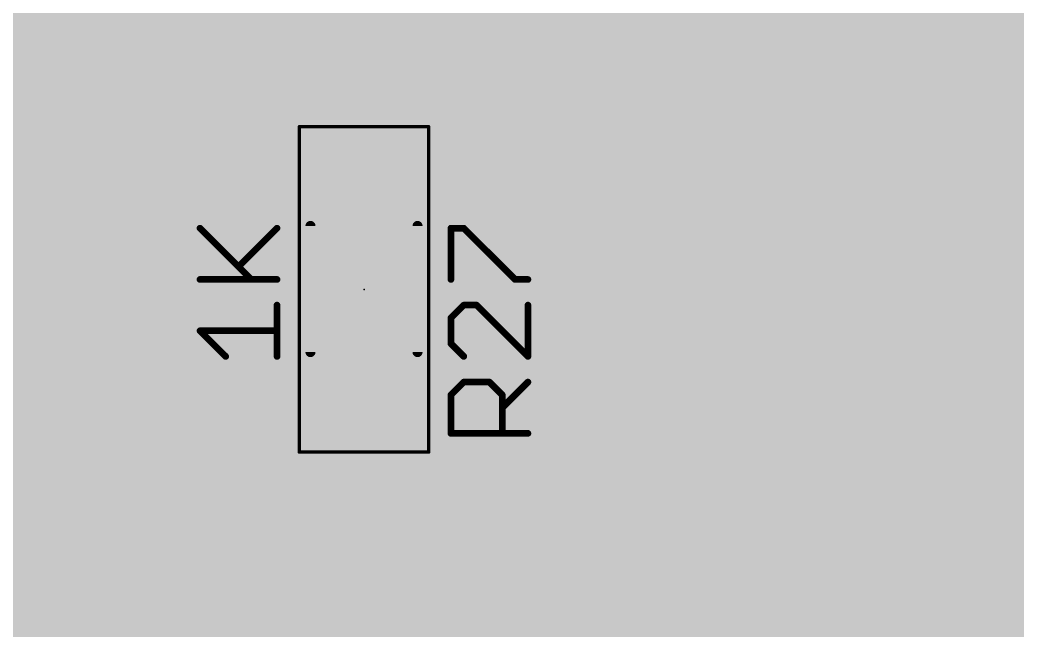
# Model space of a CAD drawing. Extents: x 0 to 10.8, y 0 to 6.1.
# Drawn here: x 2.374 to 2.97, y 0.61 to 0.975 of the extents above; entities that cross this region are included whole.
import ezdxf

# ---------------------------------------------------------------- set-up
doc = ezdxf.new("R2010")
doc.units = 0
for name, color, linetype in [('1', 22, 'CONTINUOUS'), ('16', 175, 'CONTINUOUS'), ('21', 253, 'CONTINUOUS'), ('23', 7, 'CONTINUOUS'), ('25', 253, 'CONTINUOUS'), ('27', 253, 'CONTINUOUS'), ('29', 253, 'CONTINUOUS'), ('31', 253, 'CONTINUOUS'), ('35', 253, 'CONTINUOUS'), ('39', 22, 'CONTINUOUS'), ('51', 253, 'CONTINUOUS')]:
    doc.layers.add(name, color=color, linetype=linetype)

# ---------------------------------------------------------------- blocks, each defined once
blk = doc.blocks.new('RECT')
blk.add_solid([(-0.5, -0.5), (0.5, -0.5), (-0.5, 0.5), (0.5, 0.5)])

msp = doc.modelspace()

# ---------------------------------------------------------------- linework, layer by layer
at = {"layer": '1'}
for points, const_width in [([(2.956, 1.128843), (2.956, 0.531382)], 0.016), ([(2.58, 0.87), (2.58, 1.035)], 0.01), ([(2.559, 0.989598), (2.559, 0.917028)], 0.016), ([(2.600996, 0.917028), (2.600996, 0.989598)], 0.016), ([(1.855996, 0.976), (2.559, 0.976)], 0.016), ([(2.600996, 0.976), (2.956, 0.976)], 0.016), ([(1.855996, 0.96), (2.559, 0.96)], 0.016), ([(2.600996, 0.96), (2.956, 0.96)], 0.016), ([(1.855996, 0.944), (2.559, 0.944)], 0.016), ([(2.600996, 0.944), (2.956, 0.944)], 0.016), ([(1.855996, 0.928), (2.559, 0.928)], 0.016), ([(2.600996, 0.928), (2.956, 0.928)], 0.016), ([(2.537346, 0.917028), (2.527976, 0.907657)], 0.016), ([(2.559, 0.917028), (2.537346, 0.917028)], 0.016), ([(2.621587, 0.917028), (2.600996, 0.917028)], 0.016), ([(2.630957, 0.907657), (2.621587, 0.917028)], 0.016), ([(1.855996, 0.912), (2.532319, 0.912)], 0.016), ([(2.626614, 0.912), (2.956, 0.912)], 0.016), ([(2.527976, 0.907657), (2.527976, 0.875996)], 0.016), ([(2.630957, 0.831409), (2.630957, 0.907657)], 0.016), ([(1.855996, 0.896), (2.527976, 0.896)], 0.016), ([(2.630957, 0.896), (2.956, 0.896)], 0.016), ([(1.855996, 0.88), (2.527976, 0.88)], 0.016), ([(2.527976, 0.875996), (2.176299, 0.875996)], 0.016), ([(2.630957, 0.88), (2.956, 0.88)], 0.016), ([(2.575, 0.865), (2.579469, 0.869535)], 0.01), ([(2.579469, 0.869535), (2.58, 0.87)], 0.01), ([(2.630957, 0.864), (2.956, 0.864)], 0.016), ([(2.575, 0.855), (2.575, 0.865)], 0.01), ([(2.185, 0.855), (2.575, 0.855)], 0.01), ([(2.630957, 0.848), (2.956, 0.848)], 0.016), ([(2.193697, 0.834), (2.527976, 0.834)], 0.016), ([(2.527976, 0.834), (2.527976, 0.831409)], 0.016), ([(2.191693, 0.832), (2.527976, 0.832)], 0.016), ([(2.527976, 0.831409), (2.537346, 0.822039)], 0.016), ([(2.621587, 0.822039), (2.630957, 0.831409)], 0.016), ([(2.630957, 0.832), (2.956, 0.832)], 0.016), ([(2.537346, 0.822039), (2.621587, 0.822039)], 0.016), ([(2.175693, 0.816), (2.956, 0.816)], 0.016), ([(2.532921, 0.803465), (2.529571, 0.800114)], 0.016), ([(2.537028, 0.805831), (2.532921, 0.803465)], 0.016), ([(2.541602, 0.807059), (2.537028, 0.805831)], 0.016), ([(2.571713, 0.807059), (2.541602, 0.807059)], 0.016), ([(2.571713, 0.765339), (2.571713, 0.807059)], 0.016), ([(2.617331, 0.807059), (2.587217, 0.807059)], 0.016), ([(2.587217, 0.807059), (2.587217, 0.765339)], 0.016), ([(2.621906, 0.805831), (2.617331, 0.807059)], 0.016), ([(2.626012, 0.803465), (2.621906, 0.805831)], 0.016), ([(2.629362, 0.800114), (2.626012, 0.803465)], 0.016), ([(2.159693, 0.8), (2.529508, 0.8)], 0.016), ([(2.529571, 0.800114), (2.527205, 0.796008)], 0.016), ([(2.571713, 0.8), (2.587217, 0.8)], 0.016), ([(2.631728, 0.796008), (2.629362, 0.800114)], 0.016), ([(2.629429, 0.8), (2.956, 0.8)], 0.016), ([(2.527205, 0.796008), (2.525976, 0.791433)], 0.016), ([(2.525976, 0.791433), (2.525976, 0.765315)], 0.016), ([(2.632957, 0.791433), (2.631728, 0.796008)], 0.016), ([(2.632957, 0.765315), (2.632957, 0.791433)], 0.016), ([(2.143693, 0.784), (2.525976, 0.784)], 0.016), ([(2.571713, 0.784), (2.587217, 0.784)], 0.016), ([(2.632957, 0.784), (2.956, 0.784)], 0.016), ([(2.127693, 0.768), (2.525976, 0.768)], 0.016), ([(2.571713, 0.768), (2.587217, 0.768)], 0.016), ([(2.632957, 0.768), (2.956, 0.768)], 0.016), ([(2.525976, 0.765315), (2.571693, 0.765315)], 0.016), ([(2.571693, 0.765315), (2.571693, 0.749811)], 0.016), ([(2.587217, 0.765339), (2.571713, 0.765339)], 0.016), ([(2.58724, 0.749811), (2.58724, 0.765315)], 0.016), ([(2.58724, 0.765315), (2.632957, 0.765315)], 0.016), ([(2.111693, 0.752), (2.571693, 0.752)], 0.016), ([(2.571693, 0.749811), (2.525976, 0.749811)], 0.016), ([(2.525976, 0.749811), (2.525976, 0.723697)], 0.016), ([(2.571713, 0.708071), (2.571713, 0.749791)], 0.016), ([(2.571713, 0.749791), (2.587217, 0.749791)], 0.016), ([(2.587217, 0.749791), (2.587217, 0.708071)], 0.016), ([(2.58724, 0.752), (2.956, 0.752)], 0.016), ([(2.632957, 0.749811), (2.58724, 0.749811)], 0.016), ([(2.632957, 0.723697), (2.632957, 0.749811)], 0.016), ([(2.095693, 0.736), (2.525976, 0.736)], 0.016), ([(2.571713, 0.736), (2.587217, 0.736)], 0.016), ([(2.632957, 0.736), (2.956, 0.736)], 0.016), ([(2.104693, 0.72), (2.526969, 0.72)], 0.016), ([(2.525976, 0.723697), (2.527205, 0.719122)], 0.016), ([(2.571713, 0.72), (2.587217, 0.72)], 0.016), ([(2.631728, 0.719122), (2.632957, 0.723697)], 0.016), ([(2.631961, 0.72), (2.956, 0.72)], 0.016), ([(2.527205, 0.719122), (2.529571, 0.715016)], 0.016), ([(2.529571, 0.715016), (2.532921, 0.711665)], 0.016), ([(2.626012, 0.711665), (2.629362, 0.715016)], 0.016), ([(2.629362, 0.715016), (2.631728, 0.719122)], 0.016), ([(2.532921, 0.711665), (2.537028, 0.709299)], 0.016), ([(2.537028, 0.709299), (2.541602, 0.708071)], 0.016), ([(2.541602, 0.708071), (2.571713, 0.708071)], 0.016), ([(2.587217, 0.708071), (2.617331, 0.708071)], 0.016), ([(2.617331, 0.708071), (2.621906, 0.709299)], 0.016), ([(2.621906, 0.709299), (2.626012, 0.711665)], 0.016), ([(2.23674, 0.704), (2.956, 0.704)], 0.016), ([(2.247437, 0.688), (2.956, 0.688)], 0.016), ([(2.204937, 0.672), (2.956, 0.672)], 0.016), ([(2.248579, 0.656), (2.956, 0.656)], 0.016), ([(2.240043, 0.64), (2.956, 0.64)], 0.016), ([(2.215083, 0.624), (2.956, 0.624)], 0.016), ([(1.303799, 0.608), (2.956, 0.608)], 0.016)]:
    msp.add_lwpolyline(points, dxfattribs=dict(at, const_width=const_width))
for points, const_width in [([(2.559, 0.972, 1), (2.559, 0.98)], 0.008), ([(2.600996, 0.98, 1), (2.600996, 0.972)], 0.008), ([(2.956, 0.972, 1), (2.956, 0.98)], 0.008), ([(2.559, 0.956, 1), (2.559, 0.964)], 0.008), ([(2.600996, 0.964, 1), (2.600996, 0.956)], 0.008), ([(2.956, 0.956, 1), (2.956, 0.964)], 0.008), ([(2.559, 0.94, 1), (2.559, 0.948)], 0.008), ([(2.600996, 0.948, 1), (2.600996, 0.94)], 0.008), ([(2.956, 0.94, 1), (2.956, 0.948)], 0.008), ([(2.559, 0.924, 1), (2.559, 0.932)], 0.008), ([(2.600996, 0.932, 1), (2.600996, 0.924)], 0.008), ([(2.956, 0.924, 1), (2.956, 0.932)], 0.008), ([(2.537346, 0.921028, 1), (2.537346, 0.913028)], 0.008), ([(2.540175, 0.914199, 1), (2.534518, 0.919856)], 0.008), ([(2.559, 0.913028, 1), (2.559, 0.921028)], 0.008), ([(2.600996, 0.921028, 1), (2.600996, 0.913028)], 0.008), ([(2.624415, 0.919856, 1), (2.618758, 0.914199)], 0.008), ([(2.621587, 0.913028, 1), (2.621587, 0.921028)], 0.008), ([(2.532319, 0.908, 1), (2.532319, 0.916)], 0.008), ([(2.555, 0.917028, 1), (2.563, 0.917028)], 0.008), ([(2.596996, 0.917028, 1), (2.604996, 0.917028)], 0.008), ([(2.626614, 0.916, 1), (2.626614, 0.908)], 0.008), ([(2.956, 0.908, 1), (2.956, 0.916)], 0.008), ([(2.531976, 0.907657, 1), (2.523976, 0.907657)], 0.008), ([(2.525148, 0.910486, 1), (2.530805, 0.904829)], 0.008), ([(2.634957, 0.907657, 1), (2.626957, 0.907657)], 0.008), ([(2.628128, 0.904829, 1), (2.633785, 0.910486)], 0.008), ([(2.527976, 0.892, 1), (2.527976, 0.9)], 0.008), ([(2.630957, 0.9, 1), (2.630957, 0.892)], 0.008), ([(2.956, 0.892, 1), (2.956, 0.9)], 0.008), ([(2.527976, 0.876, 1), (2.527976, 0.884)], 0.008), ([(2.527976, 0.871996, 1), (2.527976, 0.879996)], 0.008), ([(2.630957, 0.884, 1), (2.630957, 0.876)], 0.008), ([(2.956, 0.876, 1), (2.956, 0.884)], 0.008), ([(2.523976, 0.875996, 1), (2.531976, 0.875996)], 0.008), ([(2.577823, 0.871418, 1), (2.581114, 0.867653)], 0.005), ([(2.5775, 0.87, 1), (2.5825, 0.87)], 0.005), ([(2.581249, 0.867781, 1), (2.577688, 0.87129)], 0.005), ([(2.581645, 0.868118, 1), (2.578355, 0.871882)], 0.005), ([(2.630957, 0.868, 1), (2.630957, 0.86)], 0.008), ([(2.956, 0.86, 1), (2.956, 0.868)], 0.008), ([(2.5775, 0.865, 1), (2.5725, 0.865)], 0.005), ([(2.573219, 0.866755, 1), (2.576781, 0.863245)], 0.005), ([(2.575, 0.8525, 1), (2.575, 0.8575)], 0.005), ([(2.5725, 0.855, 1), (2.5775, 0.855)], 0.005), ([(2.630957, 0.852, 1), (2.630957, 0.844)], 0.008), ([(2.956, 0.844, 1), (2.956, 0.852)], 0.008), ([(2.531976, 0.834, 1), (2.523976, 0.834)], 0.008), ([(2.527976, 0.83, 1), (2.527976, 0.838)], 0.008), ([(2.530805, 0.834238, 1), (2.525148, 0.828581)], 0.008), ([(2.523976, 0.831409, 1), (2.531976, 0.831409)], 0.008), ([(2.527976, 0.828, 1), (2.527976, 0.836)], 0.008), ([(2.630957, 0.836, 1), (2.630957, 0.828)], 0.008), ([(2.626957, 0.831409, 1), (2.634957, 0.831409)], 0.008), ([(2.633785, 0.828581, 1), (2.628128, 0.834238)], 0.008), ([(2.956, 0.828, 1), (2.956, 0.836)], 0.008), ([(2.537346, 0.826039, 1), (2.537346, 0.818039)], 0.008), ([(2.534518, 0.819211, 1), (2.540175, 0.824868)], 0.008), ([(2.618758, 0.824868, 1), (2.624415, 0.819211)], 0.008), ([(2.621587, 0.818039, 1), (2.621587, 0.826039)], 0.008), ([(2.956, 0.812, 1), (2.956, 0.82)], 0.008), ([(2.530924, 0.80693, 1), (2.534918, 0.799999)], 0.008), ([(2.53575, 0.800636, 1), (2.530093, 0.806293)], 0.008), ([(2.53599, 0.809694, 1), (2.538065, 0.801968)], 0.008), ([(2.539025, 0.802365, 1), (2.53503, 0.809297)], 0.008), ([(2.541602, 0.811059, 1), (2.541602, 0.803059)], 0.008), ([(2.54264, 0.803196, 1), (2.540565, 0.810922)], 0.008), ([(2.575713, 0.807059, 1), (2.567713, 0.807059)], 0.008), ([(2.571713, 0.803059, 1), (2.571713, 0.811059)], 0.008), ([(2.587217, 0.811059, 1), (2.587217, 0.803059)], 0.008), ([(2.591217, 0.807059, 1), (2.583217, 0.807059)], 0.008), ([(2.618368, 0.810922, 1), (2.616293, 0.803196)], 0.008), ([(2.617331, 0.803059, 1), (2.617331, 0.811059)], 0.008), ([(2.623903, 0.809297, 1), (2.619908, 0.802365)], 0.008), ([(2.620868, 0.801968, 1), (2.622943, 0.809694)], 0.008), ([(2.62884, 0.806293, 1), (2.623183, 0.800636)], 0.008), ([(2.624015, 0.799999, 1), (2.628009, 0.80693)], 0.008), ([(2.526742, 0.802943, 1), (2.532399, 0.797286)], 0.008), ([(2.533037, 0.798117, 1), (2.526105, 0.802111)], 0.008), ([(2.529508, 0.796, 1), (2.529508, 0.804)], 0.008), ([(2.571713, 0.804, 1), (2.571713, 0.796)], 0.008), ([(2.587217, 0.796, 1), (2.587217, 0.804)], 0.008), ([(2.632828, 0.802111, 1), (2.625896, 0.798117)], 0.008), ([(2.629429, 0.804, 1), (2.629429, 0.796)], 0.008), ([(2.626534, 0.797286, 1), (2.632191, 0.802943)], 0.008), ([(2.956, 0.796, 1), (2.956, 0.804)], 0.008), ([(2.529976, 0.791433, 1), (2.521976, 0.791433)], 0.008), ([(2.523739, 0.798005, 1), (2.530671, 0.794011)], 0.008), ([(2.531068, 0.794971, 1), (2.523342, 0.797045)], 0.008), ([(2.635592, 0.797045, 1), (2.627865, 0.794971)], 0.008), ([(2.628263, 0.794011, 1), (2.635194, 0.798005)], 0.008), ([(2.636957, 0.791433, 1), (2.628957, 0.791433)], 0.008), ([(2.522113, 0.79247, 1), (2.52984, 0.790396)], 0.008), ([(2.629094, 0.790396, 1), (2.63682, 0.79247)], 0.008), ([(2.525976, 0.78, 1), (2.525976, 0.788)], 0.008), ([(2.571713, 0.788, 1), (2.571713, 0.78)], 0.008), ([(2.587217, 0.78, 1), (2.587217, 0.788)], 0.008), ([(2.632957, 0.788, 1), (2.632957, 0.78)], 0.008), ([(2.956, 0.78, 1), (2.956, 0.788)], 0.008), ([(2.525976, 0.764, 1), (2.525976, 0.772)], 0.008), ([(2.571713, 0.772, 1), (2.571713, 0.764)], 0.008), ([(2.587217, 0.764, 1), (2.587217, 0.772)], 0.008), ([(2.632957, 0.772, 1), (2.632957, 0.764)], 0.008), ([(2.956, 0.764, 1), (2.956, 0.772)], 0.008), ([(2.525976, 0.769315, 1), (2.525976, 0.761315)], 0.008), ([(2.521976, 0.765315, 1), (2.529976, 0.765315)], 0.008), ([(2.575693, 0.765315, 1), (2.567693, 0.765315)], 0.008), ([(2.571713, 0.769339, 1), (2.571713, 0.761339)], 0.008), ([(2.567713, 0.765339, 1), (2.575713, 0.765339)], 0.008), ([(2.571693, 0.761315, 1), (2.571693, 0.769315)], 0.008), ([(2.583217, 0.765339, 1), (2.591217, 0.765339)], 0.008), ([(2.59124, 0.765315, 1), (2.58324, 0.765315)], 0.008), ([(2.58724, 0.769315, 1), (2.58724, 0.761315)], 0.008), ([(2.587217, 0.761339, 1), (2.587217, 0.769339)], 0.008), ([(2.628957, 0.765315, 1), (2.636957, 0.765315)], 0.008), ([(2.632957, 0.761315, 1), (2.632957, 0.769315)], 0.008), ([(2.525976, 0.753811, 1), (2.525976, 0.745811)], 0.008), ([(2.529976, 0.749811, 1), (2.521976, 0.749811)], 0.008), ([(2.575713, 0.749791, 1), (2.567713, 0.749791)], 0.008), ([(2.571713, 0.753791, 1), (2.571713, 0.745791)], 0.008), ([(2.571693, 0.748, 1), (2.571693, 0.756)], 0.008), ([(2.571693, 0.745811, 1), (2.571693, 0.753811)], 0.008), ([(2.591217, 0.749791, 1), (2.583217, 0.749791)], 0.008), ([(2.58724, 0.756, 1), (2.58724, 0.748)], 0.008), ([(2.58724, 0.753811, 1), (2.58724, 0.745811)], 0.008), ([(2.587217, 0.745791, 1), (2.587217, 0.753791)], 0.008), ([(2.636957, 0.749811, 1), (2.628957, 0.749811)], 0.008), ([(2.632957, 0.745811, 1), (2.632957, 0.753811)], 0.008), ([(2.956, 0.748, 1), (2.956, 0.756)], 0.008), ([(2.567693, 0.749811, 1), (2.575693, 0.749811)], 0.008), ([(2.58324, 0.749811, 1), (2.59124, 0.749811)], 0.008), ([(2.525976, 0.732, 1), (2.525976, 0.74)], 0.008), ([(2.571713, 0.74, 1), (2.571713, 0.732)], 0.008), ([(2.587217, 0.732, 1), (2.587217, 0.74)], 0.008), ([(2.632957, 0.74, 1), (2.632957, 0.732)], 0.008), ([(2.956, 0.732, 1), (2.956, 0.74)], 0.008), ([(2.52984, 0.724734, 1), (2.522113, 0.72266)], 0.008), ([(2.521976, 0.723697, 1), (2.529976, 0.723697)], 0.008), ([(2.526969, 0.716, 1), (2.526969, 0.724)], 0.008), ([(2.571713, 0.724, 1), (2.571713, 0.716)], 0.008), ([(2.587217, 0.716, 1), (2.587217, 0.724)], 0.008), ([(2.631961, 0.724, 1), (2.631961, 0.716)], 0.008), ([(2.628957, 0.723697, 1), (2.636957, 0.723697)], 0.008), ([(2.63682, 0.72266, 1), (2.629094, 0.724734)], 0.008), ([(2.956, 0.716, 1), (2.956, 0.724)], 0.008), ([(2.530671, 0.721119, 1), (2.523739, 0.717125)], 0.008), ([(2.523342, 0.718085, 1), (2.531068, 0.720159)], 0.008), ([(2.532399, 0.717844, 1), (2.526742, 0.712187)], 0.008), ([(2.632191, 0.712187, 1), (2.626534, 0.717844)], 0.008), ([(2.627865, 0.720159, 1), (2.635592, 0.718085)], 0.008), ([(2.635194, 0.717125, 1), (2.628263, 0.721119)], 0.008), ([(2.526105, 0.713019, 1), (2.533037, 0.717013)], 0.008), ([(2.534918, 0.715131, 1), (2.530924, 0.7082)], 0.008), ([(2.530093, 0.708837, 1), (2.53575, 0.714494)], 0.008), ([(2.538065, 0.713162, 1), (2.53599, 0.705436)], 0.008), ([(2.53503, 0.705833, 1), (2.539025, 0.712765)], 0.008), ([(2.541602, 0.712071, 1), (2.541602, 0.704071)], 0.008), ([(2.540565, 0.704208, 1), (2.54264, 0.711934)], 0.008), ([(2.571713, 0.704071, 1), (2.571713, 0.712071)], 0.008), ([(2.587217, 0.712071, 1), (2.587217, 0.704071)], 0.008), ([(2.616293, 0.711934, 1), (2.618368, 0.704208)], 0.008), ([(2.617331, 0.704071, 1), (2.617331, 0.712071)], 0.008), ([(2.619908, 0.712765, 1), (2.623903, 0.705833)], 0.008), ([(2.622943, 0.705436, 1), (2.620868, 0.713162)], 0.008), ([(2.623183, 0.714494, 1), (2.62884, 0.708837)], 0.008), ([(2.628009, 0.7082, 1), (2.624015, 0.715131)], 0.008), ([(2.625896, 0.717013, 1), (2.632828, 0.713019)], 0.008), ([(2.567713, 0.708071, 1), (2.575713, 0.708071)], 0.008), ([(2.583217, 0.708071, 1), (2.591217, 0.708071)], 0.008), ([(2.956, 0.7, 1), (2.956, 0.708)], 0.008), ([(2.956, 0.684, 1), (2.956, 0.692)], 0.008), ([(2.956, 0.668, 1), (2.956, 0.676)], 0.008), ([(2.956, 0.652, 1), (2.956, 0.66)], 0.008), ([(2.956, 0.636, 1), (2.956, 0.644)], 0.008), ([(2.956, 0.62, 1), (2.956, 0.628)], 0.008), ([(2.956, 0.604, 1), (2.956, 0.612)], 0.008)]:
    msp.add_lwpolyline(points, format="xyb", dxfattribs=dict(at, const_width=const_width))
at = {"layer": '16', "const_width": 0.016}
for points in [[(1.836154, 0.976), (8.766, 0.976)], [(1.820154, 0.96), (8.766, 0.96)], [(1.804154, 0.944), (8.766, 0.944)], [(1.788154, 0.928), (8.766, 0.928)], [(1.772154, 0.912), (8.766, 0.912)], [(1.756154, 0.896), (8.766, 0.896)], [(1.740154, 0.88), (7.792705, 0.88)], [(1.78411, 0.864), (7.775925, 0.864)], [(1.798039, 0.848), (7.766815, 0.848)], [(1.804035, 0.832), (7.761028, 0.832)], [(1.804035, 0.816), (7.761028, 0.816)], [(1.79822, 0.8), (7.763587, 0.8)], [(1.784555, 0.784), (7.770217, 0.784)], [(1.776315, 0.768), (7.784142, 0.768)], [(2.052693, 0.752), (7.812539, 0.752)], [(2.068693, 0.736), (8.828843, 0.736)], [(2.084693, 0.72), (8.844843, 0.72)], [(2.23674, 0.704), (8.860843, 0.704)], [(2.247437, 0.688), (8.876843, 0.688)], [(2.204937, 0.672), (7.809949, 0.672)], [(2.248579, 0.656), (7.782098, 0.656)], [(2.240043, 0.64), (7.769189, 0.64)], [(2.215083, 0.624), (7.762087, 0.624)], [(1.872693, 0.608), (7.823008, 0.608)]]:
    msp.add_lwpolyline(points, dxfattribs=at)
at = {"layer": '21', "const_width": 0.005}
for points in [[(2.711339, 0.353346), (2.711339, 1.643346)], [(2.455039, 1.62378), (2.455039, 0.32378)]]:
    msp.add_lwpolyline(points, dxfattribs=at)
at = {"layer": '23'}
msp.add_point((2.579469, 0.813551), dxfattribs=at)
at = {"layer": '25', "const_width": 0.004}
for points in [[(2.631433, 0.819508), (2.631433, 0.850197)], [(2.631433, 0.850197), (2.639106, 0.850197)], [(2.639106, 0.850197), (2.669799, 0.819508)], [(2.669799, 0.819508), (2.677469, 0.819508)], [(2.639106, 0.804161), (2.631433, 0.796488)], [(2.64678, 0.804161), (2.639106, 0.804161)], [(2.677469, 0.773472), (2.64678, 0.804161)], [(2.677469, 0.804161), (2.677469, 0.773472)], [(2.631433, 0.796488), (2.631433, 0.781142)], [(2.631433, 0.781142), (2.639106, 0.773472)], [(2.631433, 0.750453), (2.639106, 0.758126)], [(2.639106, 0.758126), (2.654453, 0.758126)], [(2.654453, 0.758126), (2.662126, 0.750453)], [(2.662126, 0.74278), (2.677469, 0.758126)], [(2.631433, 0.727437), (2.631433, 0.750453)], [(2.662126, 0.750453), (2.662126, 0.727437)], [(2.677469, 0.727437), (2.631433, 0.727437)]]:
    msp.add_lwpolyline(points, dxfattribs=at)
at = {"layer": '25', "const_width": 0.002}
for points in [[(2.632433, 0.850197, 1), (2.630433, 0.850197)], [(2.631433, 0.851197, 1), (2.631433, 0.849197)], [(2.639813, 0.850904, 1), (2.638399, 0.84949)], [(2.639106, 0.849197, 1), (2.639106, 0.851197)], [(2.630433, 0.819508, 1), (2.632433, 0.819508)], [(2.669799, 0.820508, 1), (2.669799, 0.818508)], [(2.669092, 0.818801, 1), (2.670506, 0.820215)], [(2.677469, 0.818508, 1), (2.677469, 0.820508)], [(2.639106, 0.805161, 1), (2.639106, 0.803161)], [(2.639813, 0.803454, 1), (2.638399, 0.804869)], [(2.647487, 0.804869, 1), (2.646072, 0.803454)], [(2.64678, 0.803161, 1), (2.64678, 0.805161)], [(2.678469, 0.804161, 1), (2.676469, 0.804161)], [(2.632433, 0.796488, 1), (2.630433, 0.796488)], [(2.630726, 0.797195, 1), (2.63214, 0.795781)], [(2.63214, 0.781849, 1), (2.630726, 0.780434)], [(2.630433, 0.781142, 1), (2.632433, 0.781142)], [(2.638399, 0.772765, 1), (2.639813, 0.77418)], [(2.676761, 0.772765, 1), (2.678176, 0.77418)], [(2.676469, 0.773472, 1), (2.678469, 0.773472)], [(2.639106, 0.759126, 1), (2.639106, 0.757126)], [(2.639813, 0.757419, 1), (2.638399, 0.758833)], [(2.65516, 0.758833, 1), (2.653746, 0.757419)], [(2.654453, 0.757126, 1), (2.654453, 0.759126)], [(2.678176, 0.757419, 1), (2.676761, 0.758833)], [(2.632433, 0.750453, 1), (2.630433, 0.750453)], [(2.630726, 0.75116, 1), (2.63214, 0.749746)], [(2.663126, 0.750453, 1), (2.661126, 0.750453)], [(2.661419, 0.749746, 1), (2.662833, 0.75116)], [(2.661419, 0.743487, 1), (2.662833, 0.742073)], [(2.631433, 0.728437, 1), (2.631433, 0.726437)], [(2.630433, 0.727437, 1), (2.632433, 0.727437)], [(2.661126, 0.727437, 1), (2.663126, 0.727437)], [(2.677469, 0.726437, 1), (2.677469, 0.728437)]]:
    msp.add_lwpolyline(points, format="xyb", dxfattribs=at)
at = {"layer": '27', "const_width": 0.004}
for points in [[(2.512126, 0.819512), (2.481433, 0.850201)], [(2.504453, 0.827181), (2.527469, 0.850201)], [(2.481433, 0.819512), (2.527469, 0.819512)], [(2.527469, 0.773476), (2.527469, 0.804165)], [(2.49678, 0.773476), (2.481433, 0.788819)], [(2.481433, 0.788819), (2.527469, 0.788819)]]:
    msp.add_lwpolyline(points, dxfattribs=at)
at = {"layer": '27', "const_width": 0.002}
for points in [[(2.48214, 0.850908, 1), (2.480726, 0.849494)], [(2.528176, 0.849494, 1), (2.526761, 0.850908)], [(2.503746, 0.827888, 1), (2.50516, 0.826474)], [(2.481433, 0.820512, 1), (2.481433, 0.818512)], [(2.511419, 0.818805, 1), (2.512833, 0.820219)], [(2.527469, 0.818512, 1), (2.527469, 0.820512)], [(2.528469, 0.804165, 1), (2.526469, 0.804165)], [(2.48214, 0.789526, 1), (2.480726, 0.788112)], [(2.481433, 0.789819, 1), (2.481433, 0.787819)], [(2.527469, 0.787819, 1), (2.527469, 0.789819)], [(2.496073, 0.772769, 1), (2.497487, 0.774184)], [(2.526469, 0.773476, 1), (2.528469, 0.773476)]]:
    msp.add_lwpolyline(points, format="xyb", dxfattribs=at)
at = {"layer": '39', "const_width": 0.002}
for points in [[(2.540768, 0.716189), (2.540768, 0.910913)], [(2.540768, 0.910913), (2.618169, 0.910913)], [(2.618169, 0.910913), (2.618169, 0.716189)], [(2.618169, 0.716189), (2.540768, 0.716189)]]:
    msp.add_lwpolyline(points, dxfattribs=at)
at = {"layer": '39', "const_width": 0.001}
for points in [[(2.541268, 0.910913, 1), (2.540268, 0.910913)], [(2.540768, 0.911413, 1), (2.540768, 0.910413)], [(2.618669, 0.910913, 1), (2.617669, 0.910913)], [(2.618169, 0.910413, 1), (2.618169, 0.911413)], [(2.540768, 0.716689, 1), (2.540768, 0.715689)], [(2.540268, 0.716189, 1), (2.541268, 0.716189)], [(2.617669, 0.716189, 1), (2.618669, 0.716189)], [(2.618169, 0.715689, 1), (2.618169, 0.716689)]]:
    msp.add_lwpolyline(points, format="xyb", dxfattribs=at)
at = {"layer": '51', "const_width": 0.006}
for points in [[(2.547469, 0.776051), (2.547469, 0.851551)], [(2.611469, 0.776051), (2.611469, 0.851551)]]:
    msp.add_lwpolyline(points, dxfattribs=at)
at = {"layer": '51', "const_width": 0.003}
for points in [[(2.548969, 0.851551, 1), (2.545969, 0.851551)], [(2.612969, 0.851551, 1), (2.609969, 0.851551)], [(2.545969, 0.776051, 1), (2.548969, 0.776051)], [(2.609969, 0.776051, 1), (2.612969, 0.776051)]]:
    msp.add_lwpolyline(points, format="xyb", dxfattribs=at)

# ---------------------------------------------------------------- block references
at = {"layer": '1', "xscale": 0.062992, "yscale": 0.070984, "rotation": 270}
for p in [(2.579469, 0.869535), (2.579469, 0.757567)]:
    msp.add_blockref('RECT', p, dxfattribs=at)
at = {"layer": '29', "xscale": 0.070992, "yscale": 0.078984, "rotation": 270}
for p in [(2.579469, 0.869535), (2.579469, 0.757567)]:
    msp.add_blockref('RECT', p, dxfattribs=at)
at = {"layer": '31', "xscale": 0.062992, "yscale": 0.070984, "rotation": 270}
for p in [(2.579469, 0.869535), (2.579469, 0.757567)]:
    msp.add_blockref('RECT', p, dxfattribs=at)
at = {"layer": '35', "xscale": 0.023622, "yscale": 0.055118, "rotation": 270}
msp.add_blockref('RECT', (2.579469, 0.813551), dxfattribs=at)
at = {"layer": '51', "xscale": 0.029, "yscale": 0.069, "rotation": 270}
for p in [(2.579469, 0.865551), (2.579469, 0.761551)]:
    msp.add_blockref('RECT', p, dxfattribs=at)

doc.saveas('drawing.dxf')
